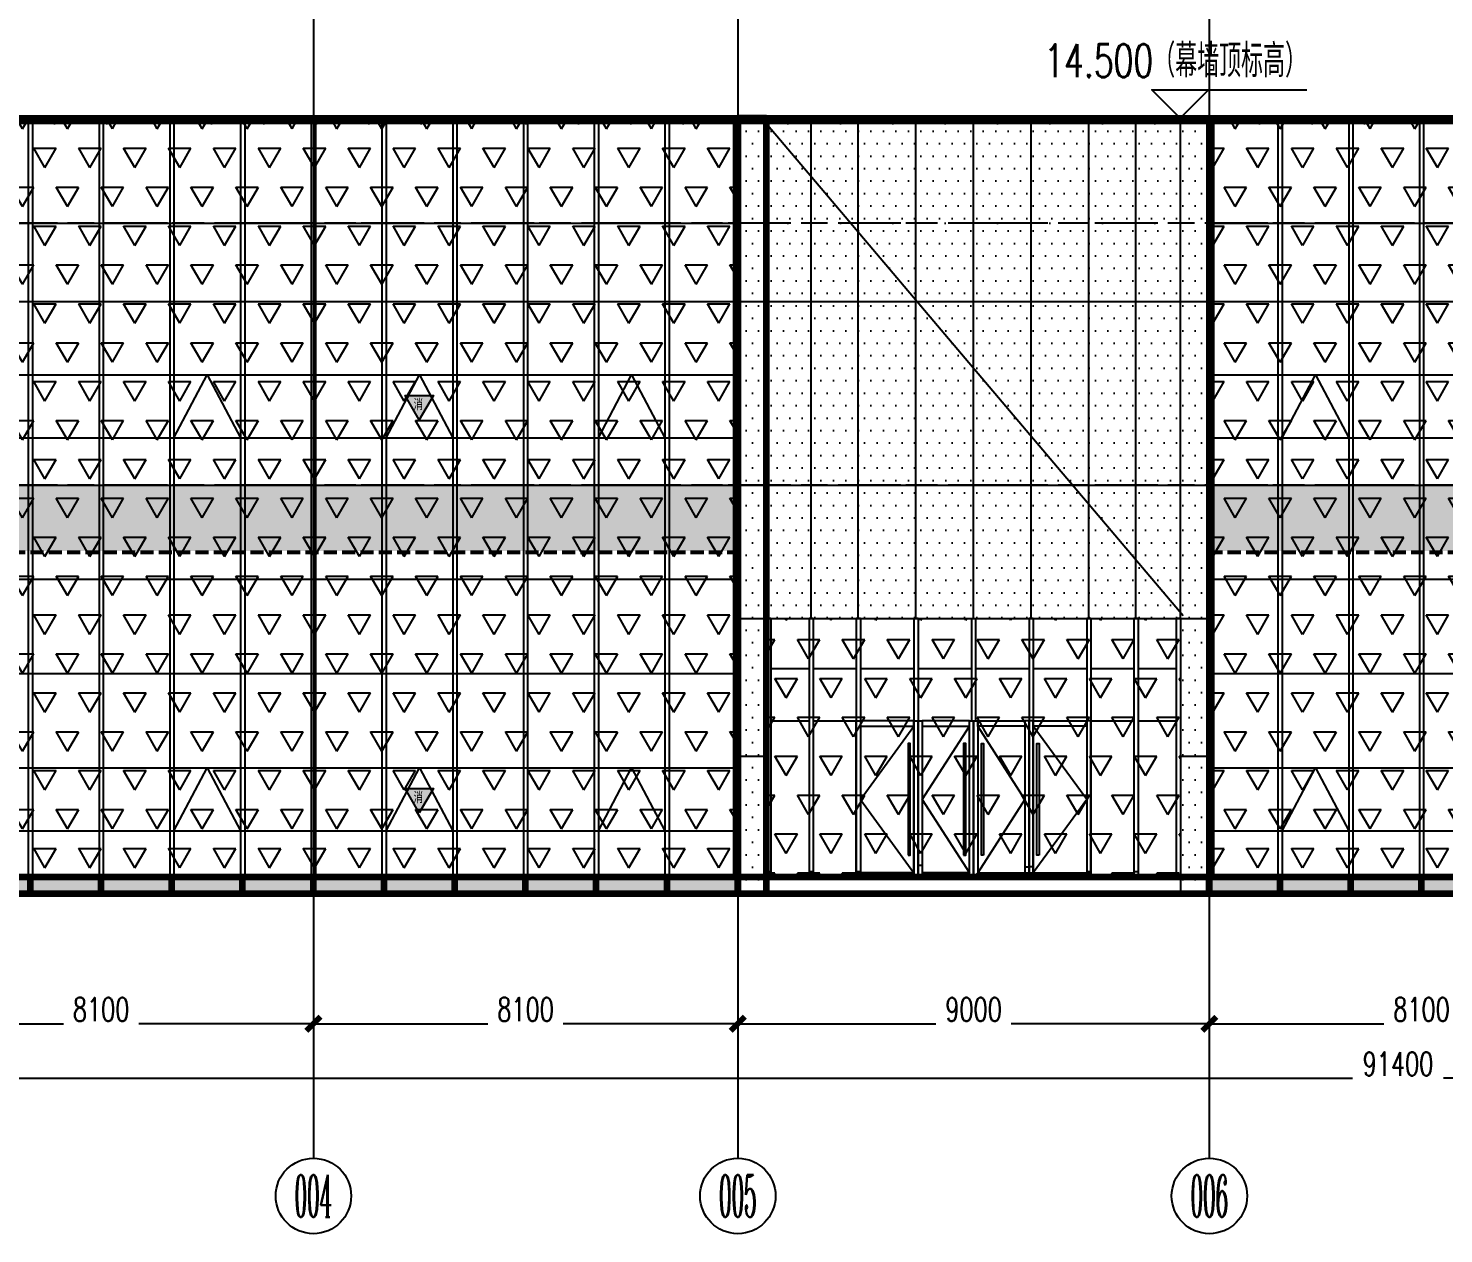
# Model space of a CAD drawing. Extents: x -2072575 to 87763, y -155913 to 742026.
# Drawn here: x -2011481 to -1984468, y 548058 to 571064 of the extents above; entities that cross this region are included whole.
import ezdxf
from ezdxf.enums import TextEntityAlignment as Align

# ---------------------------------------------------------------- set-up
doc = ezdxf.new("R2010")
doc.units = 0
doc.header["$LTSCALE"] = 1000
for name, pattern in [('__DASH', [0.35, 0.25, -0.1]), ('CENTER', [2, 1.25, -0.25, 0.25, -0.25]), ('DASH', [0.35, 0.25, -0.1]), ('DASHDOT', [1, 0.5, -0.25, 0, -0.25]), ('DOT', [0.25, 0, -0.25]), ('DOTE', [2.42, 2, -0.2, 0.02, -0.2]), ('ZN-DASH', [0.35, 0.25, -0.1])]:
    doc.linetypes.add(name, pattern=pattern)
doc.layers.get('Defpoints').update_dxf_attribs({"color": 210})
for name, color, linetype in [('!ZN1-填充-8', 8, 'Continuous'), ('!ZN1-文字-7', 7, 'Continuous'), ('!ZN1-标注-173', 173, 'Continuous'), ('!ZN3-不锈钢板幕墙-7', 7, 'Continuous'), ('!ZN3-玻璃幕墙-4', 4, 'Continuous'), ('!ZN5-钢材投影-40', 40, 'Continuous'), ('3符号', 3, 'Continuous'), ('3铝板幕墙', 3, 'Continuous'), ('4玻璃幕墙', 4, 'Continuous'), ('A-AXIS-DOTE', 14, 'DOTE'), ('A-AXIS-DP', 126, 'Continuous'), ('A-LIN-V', 9, 'Continuous'), ('A-SFCE', 30, 'Continuous'), ('AS-WALL', 40, 'Continuous'), ('DIM', 173, 'Continuous'), ('DOT', 8, 'DOT'), ('DOTE', 1, 'CENTER'), ('Fill', 8, 'Continuous'), ('IE-填充-JYZS', 7, 'Continuous')]:
    doc.layers.add(name, color=color, linetype=linetype)
doc.layers.add('轮廓线', color=3, linetype='Continuous', lineweight=211)
doc.styles.add('_TCH_AXIS', font='COMPLEX', dxfattribs={"bigfont": 'GBCBIG'})
doc.styles.add('DHTEXT-1', font='romans.shx', dxfattribs={"width": 0.7, "bigfont": 'chinese.shx'})
doc.styles.add('卓越符号', font='ROMANS.shx', dxfattribs={"width": 0.7, "bigfont": 'CHINESE.shx'})
doc.styles.add('样式 1', font='romans.shx', dxfattribs={"width": 0.7, "bigfont": 'chinese.shx'})
doc.dimstyles.new('ZN180', dxfattribs={"dimscale": 180, "dimtxt": 2.5, "dimasz": 1.5, "dimexe": 1, "dimexo": 2, "dimgap": 0.9, "dimtad": 1, "dimdec": 0, "dimdsep": 46, "dimtxsty": 'DHTEXT-1', "dimblk": 'ARCHTICK', "dimcen": 2.5, "dimclrd": 173, "dimclre": 173, "dimclrt": 7, "dimazin": 2, "dimtfac": 1, "dimtdec": 0, "dimtix": 1, "dimtmove": 2, "dimatfit": 3, "dimfxl": 0, "dimarcsym": 0})
pattern_1 = [(60, (2030341.1, -554847.6), (-428.62485, 742.4002), [428.625, -428.625]), (120, (2030341.1, -554847.6), (-857.24985, 9e-05), [428.625, -428.625]), (0, (2030126.8, -554476.4), (428.625, 742.4001), [428.625, -428.625])]
pattern_2 = [(0, (2030341.1, -554847.57), (119.0625, 238.125), [0, -238.125])]

# ---------------------------------------------------------------- blocks, each defined once
blk = doc.blocks.new('_ArchTick')
at = {"color": 0, "linetype": 'ByBlock', "const_width": 0.4}
blk.add_lwpolyline([(-0.5, -0.5), (0.5, 0.5)], dxfattribs=at)
blk = doc.blocks.new('*D33')
at = {"layer": 'Defpoints', "color": 0, "ltscale": 1800, "transparency": 16777216}
for p in [(16200, -1577), (24300, -1577), (24300, -2784)]:
    blk.add_point(p, dxfattribs=at)
at = {"layer": 'DIM', "color": 173, "linetype": 'ByBlock', "lineweight": -2, "ltscale": 1800, "transparency": 16777216}
for p, q in [((16200, -1937), (16200, -2964)), ((24300, -1937), (24300, -2964)), ((16200, -2784), (19533, -2784)), ((24300, -2784), (20967, -2784))]:
    blk.add_line(p, q, dxfattribs=at)
at = {"layer": 'DIM', "color": 173, "lineweight": -2, "ltscale": 1800, "transparency": 16777216, "xscale": 270, "yscale": 270, "zscale": 270, "rotation": 180}
blk.add_blockref('_ArchTick', (16200, -2784), dxfattribs=at)
at = {"layer": 'DIM', "color": 173, "lineweight": -2, "ltscale": 1800, "transparency": 16777216, "xscale": 270, "yscale": 270, "zscale": 270}
blk.add_blockref('_ArchTick', (24300, -2784), dxfattribs=at)
at = {"layer": 'DIM', "color": 7, "ltscale": 1800, "transparency": 16777216, "insert": (20250, -2509), "char_height": 450, "attachment_point": 5, "style": 'DHTEXT-1'}
blk.add_mtext('8100', dxfattribs=at)
blk = doc.blocks.new('*D34')
at = {"layer": 'Defpoints', "color": 0, "ltscale": 1800, "transparency": 16777216}
for p in [(24300, -1577), (32400, -1577), (32400, -2784)]:
    blk.add_point(p, dxfattribs=at)
at = {"layer": 'DIM', "color": 173, "linetype": 'ByBlock', "lineweight": -2, "ltscale": 1800, "transparency": 16777216}
for p, q in [((24300, -1937), (24300, -2964)), ((32400, -1937), (32400, -2964)), ((24300, -2784), (27633, -2784)), ((32400, -2784), (29067, -2784))]:
    blk.add_line(p, q, dxfattribs=at)
at = {"layer": 'DIM', "color": 173, "lineweight": -2, "ltscale": 1800, "transparency": 16777216, "xscale": 270, "yscale": 270, "zscale": 270, "rotation": 180}
blk.add_blockref('_ArchTick', (24300, -2784), dxfattribs=at)
at = {"layer": 'DIM', "color": 173, "lineweight": -2, "ltscale": 1800, "transparency": 16777216, "xscale": 270, "yscale": 270, "zscale": 270}
blk.add_blockref('_ArchTick', (32400, -2784), dxfattribs=at)
at = {"layer": 'DIM', "color": 7, "ltscale": 1800, "transparency": 16777216, "insert": (28350, -2509), "char_height": 450, "attachment_point": 5, "style": 'DHTEXT-1'}
blk.add_mtext('8100', dxfattribs=at)
blk = doc.blocks.new('*D35')
at = {"layer": 'Defpoints', "color": 0, "ltscale": 1800, "transparency": 16777216}
for p in [(32400, -1577), (41400, -1577), (41400, -2784)]:
    blk.add_point(p, dxfattribs=at)
at = {"layer": 'DIM', "color": 173, "linetype": 'ByBlock', "lineweight": -2, "ltscale": 1800, "transparency": 16777216}
for p, q in [((32400, -1937), (32400, -2964)), ((41400, -1937), (41400, -2964)), ((32400, -2784), (36183, -2784)), ((41400, -2784), (37617, -2784))]:
    blk.add_line(p, q, dxfattribs=at)
at = {"layer": 'DIM', "color": 173, "lineweight": -2, "ltscale": 1800, "transparency": 16777216, "xscale": 270, "yscale": 270, "zscale": 270, "rotation": 180}
blk.add_blockref('_ArchTick', (32400, -2784), dxfattribs=at)
at = {"layer": 'DIM', "color": 173, "lineweight": -2, "ltscale": 1800, "transparency": 16777216, "xscale": 270, "yscale": 270, "zscale": 270}
blk.add_blockref('_ArchTick', (41400, -2784), dxfattribs=at)
at = {"layer": 'DIM', "color": 7, "ltscale": 1800, "transparency": 16777216, "insert": (36900, -2509), "char_height": 450, "attachment_point": 5, "style": 'DHTEXT-1'}
blk.add_mtext('9000', dxfattribs=at)
blk = doc.blocks.new('*D36')
at = {"layer": 'Defpoints', "color": 0, "ltscale": 1800, "transparency": 16777216}
for p in [(41400, -1577), (49500, -1577), (49500, -2784)]:
    blk.add_point(p, dxfattribs=at)
at = {"layer": 'DIM', "color": 173, "linetype": 'ByBlock', "lineweight": -2, "ltscale": 1800, "transparency": 16777216}
for p, q in [((41400, -1937), (41400, -2964)), ((49500, -1937), (49500, -2964)), ((41400, -2784), (44733, -2784)), ((49500, -2784), (46167, -2784))]:
    blk.add_line(p, q, dxfattribs=at)
at = {"layer": 'DIM', "color": 173, "lineweight": -2, "ltscale": 1800, "transparency": 16777216, "xscale": 270, "yscale": 270, "zscale": 270, "rotation": 180}
blk.add_blockref('_ArchTick', (41400, -2784), dxfattribs=at)
at = {"layer": 'DIM', "color": 173, "lineweight": -2, "ltscale": 1800, "transparency": 16777216, "xscale": 270, "yscale": 270, "zscale": 270}
blk.add_blockref('_ArchTick', (49500, -2784), dxfattribs=at)
at = {"layer": 'DIM', "color": 7, "ltscale": 1800, "transparency": 16777216, "insert": (45450, -2509), "char_height": 450, "attachment_point": 5, "style": 'DHTEXT-1'}
blk.add_mtext('8100', dxfattribs=at)
blk = doc.blocks.new('*D53')
at = {"layer": 'Defpoints', "color": 0, "ltscale": 1800, "transparency": 16777216}
for p in [(-700, -1991), (90700, -1991), (90700, -3824)]:
    blk.add_point(p, dxfattribs=at)
at = {"layer": 'DIM', "color": 173, "linetype": 'ByBlock', "lineweight": -2, "ltscale": 1800, "transparency": 16777216}
for p, q in [((-700, -2351), (-700, -4004)), ((90700, -2351), (90700, -4004)), ((-700, -3824), (44133, -3824)), ((90700, -3824), (45867, -3824))]:
    blk.add_line(p, q, dxfattribs=at)
at = {"layer": 'DIM', "color": 173, "lineweight": -2, "ltscale": 1800, "transparency": 16777216, "xscale": 270, "yscale": 270, "zscale": 270, "rotation": 180}
blk.add_blockref('_ArchTick', (-700, -3824), dxfattribs=at)
at = {"layer": 'DIM', "color": 173, "lineweight": -2, "ltscale": 1800, "transparency": 16777216, "xscale": 270, "yscale": 270, "zscale": 270}
blk.add_blockref('_ArchTick', (90700, -3824), dxfattribs=at)
at = {"layer": 'DIM', "color": 7, "ltscale": 1800, "transparency": 16777216, "insert": (45000, -3549), "char_height": 450, "attachment_point": 5, "style": 'DHTEXT-1'}
blk.add_mtext('91400', dxfattribs=at)
blk = doc.blocks.new('卓越-轴号')
blk.add_circle((0, 0), 4)
at = {"color": 0, "style": '_TCH_AXIS', "width": 1.041667, "flags": 8}
blk.add_attdef('A', text='', height=4.48, dxfattribs=at).set_placement((-2, -2.24), (2, -2.24), align=Align.FIT)
blk = doc.blocks.new('*U226')
at = {"ltscale": 10}
blk.add_line((3.48, 0), (-6.85, 0), dxfattribs=at)
blk.add_lwpolyline([(3, 3), (0, 0), (-3, 3), (13.45, 3)])
at = {"color": 0, "style": '卓越符号', "width": 0.7, "flags": 8}
blk.add_attdef('±0.000', text='', height=3.5, dxfattribs=at).set_placement((13.45, 4.35), align=Align.RIGHT)
blk = doc.blocks.new('34543')
at = {"layer": '4玻璃幕墙', "color": 252}
for p, q in [((-2029417, 531687), (-2029417, 517249)), ((-2029337, 531687), (-2029337, 517249))]:
    blk.add_line(p, q, dxfattribs=at)
blk = doc.blocks.new('20250905084947')
at = {"layer": '!ZN1-填充-8'}
h = blk.add_hatch(dxfattribs=at)
h.set_pattern_fill('TRIANG', color=252, scale=300)
h.set_pattern_definition(pattern_1)
h.paths.add_polyline_path([(0, 14450), (32400, 14450), (32400, 12), (0, 12)])
h = blk.add_hatch(dxfattribs=at)
h.set_pattern_fill('DOTS', color=252, scale=150, style=0)
h.set_pattern_definition(pattern_2)
h.paths.add_polyline_path([(32400, 14500), (32900, 14500), (32950, -300), (32400, -300)])
h = blk.add_hatch(dxfattribs=at)
h.set_pattern_fill('DOTS', color=252, scale=150, style=0)
h.set_pattern_definition(pattern_2)
h.paths.add_polyline_path([(40900, 14500), (32900, 14500), (32900, 4950), (40900, 4950)])
h = blk.add_hatch(dxfattribs=at)
h.set_pattern_fill('DOTS', color=252, scale=150, style=0)
h.set_pattern_definition(pattern_2)
h.paths.add_polyline_path([(40900, 14500), (41400, 14500), (41400, -300), (40850, -300)])
h = blk.add_hatch(dxfattribs=at)
h.set_pattern_fill('TRIANG', color=252, scale=300)
h.set_pattern_definition(pattern_1)
h.paths.add_polyline_path([(41400, 14450), (76500, 14450), (76500, 12), (41400, 12)])
h = blk.add_hatch(color=252, dxfattribs=at)
h.dxf.hatch_style = 1
h.paths.add_polyline_path([(26323, 8741), (26053, 9208), (26593, 9208)])
at = {"layer": '!ZN1-填充-8', "ltscale": 0.5}
h = blk.add_hatch(dxfattribs=at)
h.set_pattern_fill('石膏板', color=252, scale=80)
h.set_pattern_definition([(45, (2030409.06, -554790.2), (-200.000005, 200.000005), [64, -218.84272]), (135, (2030854.32, -554790.2), (-200.000005, -200.000005), [64, -218.84272])])
h.paths.add_polyline_path([(0, 7500), (32400, 7500), (32400, 6240), (0, 6240)])
h = blk.add_hatch(dxfattribs=at)
h.set_pattern_fill('石膏板', color=252, scale=80)
h.set_pattern_definition([(45, (41467.96, 6657.37), (-200, 200), [64, -218.8427]), (135, (41913.22, 6657.37), (-200, -200), [64, -218.8427])])
h.paths.add_polyline_path([(41400, 7500), (76500, 7500), (76500, 6240), (41400, 6240)])
at = {"layer": '!ZN1-填充-8'}
h = blk.add_hatch(dxfattribs=at)
h.set_pattern_fill('TRIANG', color=252, scale=300)
h.set_pattern_definition([(60, (32950, 2e-10), (-428.625, 742.4), [428.625, -428.625]), (120, (32950, 2e-10), (-857.25, 9e-05), [428.625, -428.625]), (0, (32735.7, 371.2), (428.625, 742.4), [428.625, -428.625])])
h.paths.add_polyline_path([(32950, 4950), (40850, 4950), (40850, 0), (32950, 0)])
h = blk.add_hatch(color=252, dxfattribs=at)
h.dxf.hatch_style = 1
h.paths.add_polyline_path([(26323, 1241), (26053, 1708), (26593, 1708)])
h = blk.add_hatch(dxfattribs=at)
h.set_pattern_fill('DOTS', color=252, scale=100, style=0)
h.set_pattern_definition([(0, (80, -300), (79.375, 158.75), [0, -158.75])])
h.paths.add_polyline_path([(80, 12), (32400, 12), (32400, -300), (80, -300)])
h = blk.add_hatch(dxfattribs=at)
h.set_pattern_fill('DOTS', color=252, scale=100, style=0)
h.set_pattern_definition([(0, (2030341.1, -554847.57), (79.375, 158.75), [0, -158.75])])
h.paths.add_polyline_path([(41400, 12), (76500, 12), (76500, -300), (41400, -300)])
at = {"layer": 'IE-填充-JYZS', "ltscale": 10}
h = blk.add_hatch(dxfattribs=at)
h.set_pattern_fill('DOTS', color=252, scale=10)
h.set_pattern_definition([(0, (80, -300), (7.9375, 15.875), [0, -15.875])])
h.paths.add_polyline_path([(-700, 14500), (90700, 14500), (90700, 14450), (-700, 14450)])
at = {"layer": '!ZN3-不锈钢板幕墙-7', "color": 252, "ltscale": 10}
for points in [[(35650, 435), (35690, 435), (35690, 2565), (35650, 2565)], [(36710, 435), (36750, 435), (36750, 2565), (36710, 2565)], [(37090, 435), (37050, 435), (37050, 2565), (37090, 2565)], [(38150, 435), (38110, 435), (38110, 2565), (38150, 2565)]]:
    blk.add_lwpolyline(points, close=True, dxfattribs=at)
at = {"layer": '!ZN3-玻璃幕墙-4', "color": 252, "linetype": 'ZN-DASH', "ltscale": 500}
for p, q in [((34740, 1500), (35760, 2900)), ((35920, 1500), (36820, 2900)), ((37880, 1500), (36980, 2900)), ((39060, 1500), (38040, 2900))]:
    blk.add_line(p, q, dxfattribs=at)
at = {"layer": '!ZN3-玻璃幕墙-4', "color": 252, "ltscale": 10}
for p, q in [((34740, 1500), (35760, 100)), ((35920, 1500), (36820, 100)), ((37880, 1500), (36980, 100)), ((39060, 1500), (38040, 100))]:
    blk.add_line(p, q, dxfattribs=at)
for points in [[(21640, 8400), (22275, 9600), (22910, 8400)], [(25690, 8400), (26325, 9600), (26960, 8400)], [(29740, 8400), (30375, 9600), (31010, 8400)], [(42790, 8400), (43425, 9600), (44060, 8400)], [(21640, 900), (22275, 2100), (22910, 900)], [(25690, 900), (26325, 2100), (26960, 900)], [(29740, 900), (30375, 2100), (31010, 900)], [(42790, 900), (43425, 2100), (44060, 900)]]:
    blk.add_lwpolyline(points, dxfattribs=at)
for points in [[(34740, 0), (34660, 0), (34660, 3000), (34740, 3000)], [(34740, 2900), (35760, 2900), (35760, 3000), (34740, 3000)], [(35840, 0), (35760, 0), (35760, 3000), (35840, 3000)], [(35920, 0), (35840, 0), (35840, 3000), (35920, 3000)], [(35920, 2900), (36820, 2900), (36820, 3000), (35920, 3000)], [(36900, 0), (36820, 0), (36820, 3000), (36900, 3000)], [(36980, 0), (36900, 0), (36900, 3000), (36980, 3000)], [(37880, 2900), (36980, 2900), (36980, 3000), (37880, 3000)], [(37880, 0), (37960, 0), (37960, 3000), (37880, 3000)], [(37960, 0), (38040, 0), (38040, 3000), (37960, 3000)], [(39060, 2900), (38040, 2900), (38040, 3000), (39060, 3000)], [(39060, 0), (39140, 0), (39140, 3000), (39060, 3000)], [(34740, 0), (35760, 0), (35760, 100), (34740, 100)], [(35920, 0), (36820, 0), (36820, 100), (35920, 100)], [(37880, 0), (36980, 0), (36980, 100), (37880, 100)], [(39060, 0), (38040, 0), (38040, 100), (39060, 100)]]:
    blk.add_lwpolyline(points, close=True, dxfattribs=at)
at = {"layer": '!ZN5-钢材投影-40', "color": 252, "linetype": 'DASH'}
for p, q in [((0, 6240), (32400, 6240)), ((41400, 6240), (76500, 6240)), ((0, 6200), (32400, 6200)), ((41400, 6200), (76500, 6200))]:
    blk.add_line(p, q, dxfattribs=at)
at = {"layer": '3铝板幕墙', "color": 252, "ltscale": 10}
for p, q in [((32400, -300), (32400, 14500)), ((32950, 4950), (32950, 14500)), ((33800, 4950), (33800, 14500)), ((34700, 4950), (34700, 14500)), ((35800, 4950), (35800, 14500)), ((36900, 4950), (36900, 14500)), ((38000, 4950), (38000, 14500)), ((39100, 4950), (39100, 14500)), ((40000, 4950), (40000, 14500)), ((40850, 4950), (40850, 14500)), ((41400, 4950), (41400, 14500)), ((32400, 11000), (41400, 11000)), ((32400, 7500), (41400, 7500)), ((32400, 4950), (41400, 4950)), ((32950, 4950), (32950, -300)), ((40850, 4950), (40850, -300)), ((32400, 2325), (32950, 2325)), ((40850, 2325), (41400, 2325))]:
    blk.add_line(p, q, dxfattribs=at)
at = {"layer": '4玻璃幕墙', "color": 252, "ltscale": 10}
for p, q in [((32320, 14450), (32320, 12)), ((32400, 14450), (32400, -300)), ((41480, 14450), (41480, 12)), ((32950, 4950), (32950, 0)), ((33030, 4950), (32950, 4950)), ((32950, 4950), (40850, 4950)), ((33030, 4950), (33030, 0)), ((33760, 4950), (33760, 0)), ((33840, 4950), (33760, 4950)), ((33840, 4950), (33840, 0)), ((34660, 4950), (34660, 0)), ((34740, 4950), (34660, 4950)), ((34740, 4950), (34740, 0)), ((35760, 4950), (35760, 0)), ((35840, 4950), (35760, 4950)), ((35840, 4950), (35840, 0)), ((36860, 4950), (36860, 3000)), ((36940, 4950), (36940, 3000)), ((37960, 4950), (37960, 0)), ((38040, 4950), (37960, 4950)), ((38040, 4950), (38040, 0)), ((39060, 4950), (39060, 0)), ((39140, 4950), (39060, 4950)), ((39140, 4950), (39140, 0)), ((39960, 4950), (39960, 0)), ((40040, 4950), (39960, 4950)), ((40040, 4950), (40040, 0)), ((40770, 4950), (40770, 0)), ((40850, 4950), (40770, 4950)), ((40850, 4950), (40850, 0)), ((33030, 4000), (33760, 4000)), ((33840, 4000), (34660, 4000)), ((34740, 4000), (35760, 4000)), ((35840, 4000), (36860, 4000)), ((36940, 4000), (37960, 4000)), ((38040, 4000), (39060, 4000)), ((39140, 4000), (39960, 4000)), ((40040, 4000), (40770, 4000)), ((33030, 3000), (33760, 3000)), ((33840, 3000), (34660, 3000)), ((39140, 3000), (39960, 3000)), ((40040, 3000), (40770, 3000)), ((32950, 0), (40850, 0))]:
    blk.add_line(p, q, dxfattribs=at)
at = {"layer": '4玻璃幕墙', "color": 252}
for p, q in [((0, 12500), (32400, 12500)), ((41400, 12500), (76500, 12500)), ((0, 11000), (32400, 11000)), ((41400, 11000), (76500, 11000)), ((0, 9600), (32400, 9600)), ((41400, 9600), (76500, 9600)), ((0, 8400), (32400, 8400)), ((41400, 8400), (76500, 8400)), ((0, 7500), (32400, 7500)), ((41400, 7500), (76500, 7500)), ((0, 5700), (32400, 5700)), ((41400, 5700), (76500, 5700)), ((0, 3900), (32400, 3900)), ((41400, 3900), (76500, 3900)), ((0, 2100), (32400, 2100)), ((41400, 2100), (76500, 2100)), ((0, 900), (32400, 900)), ((41400, 900), (76500, 900))]:
    blk.add_line(p, q, dxfattribs=at)
at = {"layer": 'A-LIN-V', "color": 252}
for p, q in [((-700, 14500), (90700, 14500)), ((-700, 14450), (90700, 14450)), ((32400, 14450), (32400, -300)), ((41400, 14350), (41400, -300))]:
    blk.add_line(p, q, dxfattribs=at)
at = {"layer": 'A-SFCE', "color": 252}
blk.add_line((40900, 5000), (32900, 14450), dxfattribs=at)
at = {"layer": 'Fill'}
for p, q in [((33030, 119), (32950, 119)), ((33840, 119), (33760, 119)), ((40040, 119), (39960, 119))]:
    blk.add_line(p, q, dxfattribs=at)
at = {"layer": 'Fill', "color": 252}
for p, q in [((34740, 119), (34660, 119)), ((35840, 242), (35920, 242)), ((37960, 204), (37880, 204)), ((38040, 212), (37960, 212)), ((39140, 119), (39060, 119))]:
    blk.add_line(p, q, dxfattribs=at)
at = {"layer": '轮廓线', "color": 252, "ltscale": 10}
for p, q in [((-700, 14500), (90700, 14500)), ((-700, 14450), (90700, 14450)), ((18900, 14450), (18900, 14500)), ((20250, 14450), (20250, 14500)), ((21600, 14450), (21600, 14500)), ((22950, 14450), (22950, 14500)), ((24300, 14450), (24300, 14500)), ((25650, 14450), (25650, 14500)), ((27000, 14450), (27000, 14500)), ((28350, 14450), (28350, 14500)), ((29700, 14450), (29700, 14500)), ((31050, 14450), (31050, 14500)), ((32400, 14450), (32400, 14500)), ((41400, 14450), (41400, 14500)), ((41400, 14450), (41400, -300)), ((42750, 14450), (42750, 14500)), ((44100, 14450), (44100, 14500)), ((45450, 14450), (45450, 14500)), ((76500, 12), (80, 12)), ((18900, -300), (18900, 12)), ((20250, -300), (20250, 12)), ((21600, -300), (21600, 12)), ((22950, -300), (22950, 12)), ((24300, -300), (24300, 12)), ((25650, -300), (25650, 12)), ((27000, -300), (27000, 12)), ((28350, -300), (28350, 12)), ((29700, -300), (29700, 12)), ((31050, -300), (31050, 12)), ((32400, -300), (32400, 12)), ((41400, -300), (41400, 12)), ((42750, -300), (42750, 12)), ((44100, -300), (44100, 12)), ((45450, -300), (45450, 12)), ((-700, -300), (90700, -300))]:
    blk.add_line(p, q, dxfattribs=at)
at = {"layer": '轮廓线', "color": 252, "ltscale": 10, "const_width": 20}
blk.add_lwpolyline([(32950, 14400), (32950, 14500), (32400, 14500), (32400, -300), (32950, -300)], close=True, dxfattribs=at)
at = {"layer": '轮廓线', "color": 252, "ltscale": 10}
blk.add_lwpolyline([(32950, 14500), (32400, 14500), (32400, -300), (32950, -300), (32950, 14500)], dxfattribs=at)
at = {"layer": '轮廓线', "color": 252}
blk.add_lwpolyline([(32950, 14400), (32942, 14400), (32950, 14391)], close=True, dxfattribs=at)
at = {"layer": '轮廓线', "color": 252, "ltscale": 10, "const_width": 20}
blk.add_lwpolyline([(41400, 14500), (40850, 14500), (40850, -300), (41400, -300), (41400, 14500)], dxfattribs=at)
at = {"layer": 'A-LIN-V', "color": 252}
for p in [(2048277, -517237), (2049627, -517237), (2050977, -517237), (2052327, -517237), (2053677, -517237), (2055027, -517237), (2056377, -517237), (2057727, -517237), (2059077, -517237), (2060427, -517237)]:
    blk.add_blockref('34543', p, dxfattribs=at)
at = {"layer": 'A-LIN-V', "color": 252, "xscale": -1}
for p in [(-1986627, -517237), (-1985277, -517237), (-1983927, -517237)]:
    blk.add_blockref('34543', p, dxfattribs=at)
blk = doc.blocks.new('20250821111538')
at = {"layer": 'A-AXIS-DOTE', "linetype": '__DASH', "ltscale": 2}
blk.add_line((97115, 14400), (-5373.1, 14400), dxfattribs=at)
at = {"layer": 'DOT', "linetype": 'DASHDOT'}
for p, q in [((97115, 14400), (-5373.1, 14400)), ((97115, 12500), (-5373.1, 12500)), ((97115, 7500), (-5373.1, 7500)), ((97115, 0), (-5373.1, 0))]:
    blk.add_line(p, q, dxfattribs=at)
at = {"layer": 'DOTE', "ltscale": 180}
for p, q in [((24300, 18985.3), (24300, -5350)), ((32400, 18985.3), (32400, -5350)), ((32400, 18985.3), (32400, -5350)), ((41400, 18985.3), (41400, -5350)), ((41400, 18985.3), (41400, -5350))]:
    blk.add_line(p, q, dxfattribs=at)
at = {"layer": '3符号', "color": 7}
ref = blk.add_blockref('*U226', (40842, 14500), dxfattribs=dict(at, xscale=180, yscale=180, zscale=180))
ref.add_attrib('±0.000', '14.500（幕墙顶标高）', dxfattribs={"layer": '0', "color": 0, "height": 630, "style": '卓越符号', "width": 0.7}).set_placement((43263, 15283), align=Align.RIGHT)
ref = blk.add_blockref('卓越-轴号', (24301.1, -6070), dxfattribs=dict(at, xscale=180, yscale=180, zscale=180))
ref.add_attrib('A', '004', dxfattribs={"layer": '0', "color": 0, "height": 806.4, "style": '_TCH_AXIS', "width": 0.334821}).set_placement((23941.1, -6473.2), (24661.1, -6473.2), align=Align.FIT)
ref = blk.add_blockref('卓越-轴号', (32401.1, -6070), dxfattribs=dict(at, xscale=180, yscale=180, zscale=180))
ref.add_attrib('A', '005', dxfattribs={"layer": '0', "color": 0, "height": 806.4, "style": '_TCH_AXIS', "width": 0.347222}).set_placement((32041.1, -6473.2), (32761.1, -6473.2), align=Align.FIT)
ref = blk.add_blockref('卓越-轴号', (41401.1, -6070), dxfattribs=dict(at, xscale=180, yscale=180, zscale=180))
ref.add_attrib('A', '006', dxfattribs={"layer": '0', "color": 0, "height": 806.4, "style": '_TCH_AXIS', "width": 0.347222}).set_placement((41041.1, -6473.2), (41761.1, -6473.2), align=Align.FIT)
at = {"layer": 'DIM', "ltscale": 1800}
for base, p1, p2, picture, middle in [((24300, -2784.1), (16200, -1577.5), (24300, -1577.5), '*D33', (20250, -2509.1)), ((32400, -2784.1), (24300, -1577.5), (32400, -1577.5), '*D34', (28350, -2509.1)), ((41400, -2784.1), (32400, -1577.5), (41400, -1577.5), '*D35', (36900, -2509.1)), ((49500, -2784.1), (41400, -1577.5), (49500, -1577.5), '*D36', (45450, -2509.1)), ((90700, -3824.1), (-700, -1991.4), (90700, -1991.4), '*D53', (45000, -3549.1))]:
    dim = blk.add_linear_dim(base=base, p1=p1, p2=p2, angle=0, dimstyle='ZN180', dxfattribs=at)
    dim.commit()
    dim.dimension.update_dxf_attribs({"geometry": picture, "text_midpoint": middle, "dimtype": 129})

msp = doc.modelspace()

# ---------------------------------------------------------------- linework, layer by layer
at = {"layer": 'A-AXIS-DOTE'}
for p, q in [((-2006041.1, 573832.9), (-2006041.1, 549497.6)), ((-1988941.1, 573832.9), (-1988941.1, 549497.6)), ((-1988941.1, 573832.9), (-1988941.1, 549497.6)), ((-1997941.1, 569347.6), (-1997941.1, 549497.6)), ((-1997941.1, 569347.6), (-1997941.1, 549497.6))]:
    msp.add_line(p, q, dxfattribs=at)
at = {"layer": 'A-AXIS-DOTE', "linetype": '__DASH', "ltscale": 2}
for p, q in [((-1933226.1, 569247.6), (-2035714.2, 569247.6)), ((-1933226.1, 567347.6), (-2035714.2, 567347.6)), ((-1933226.1, 562347.6), (-2035714.2, 562347.6)), ((-1933226.1, 554847.6), (-2035714.2, 554847.6))]:
    msp.add_line(p, q, dxfattribs=at)
at = {"layer": 'AS-WALL'}
msp.add_line((-2035244.2, 554547.6), (-1932544.2, 554547.6), dxfattribs=at)

# ---------------------------------------------------------------- wipeouts: each hides what was drawn before it
at = {"color": 252}
for points in [[(-2004018.4, 563588.3), (-2004288.4, 564055.9), (-2003748.4, 564055.9)], [(-2004018.4, 556088.3), (-2004288.4, 556555.9), (-2003748.4, 556555.9)]]:
    msp.add_wipeout(points, dxfattribs=at).dxf.layer = '!ZN1-标注-173'

# ---------------------------------------------------------------- next in the draw order: linework, layer by layer
at = {"layer": '!ZN1-标注-173', "color": 252}
for points in [[(-2004018.4, 563588.3), (-2004288.4, 564055.9), (-2003748.4, 564055.9)], [(-2004018.4, 556088.3), (-2004288.4, 556555.9), (-2003748.4, 556555.9)]]:
    msp.add_lwpolyline(points, close=True, dxfattribs=at)

# ---------------------------------------------------------------- next in the draw order: block references
at = {"layer": '3铝板幕墙', "ltscale": 1000}
msp.add_blockref('20250905084947', (-2030341.1, 554847.6), dxfattribs=at)
at = {"layer": 'A-AXIS-DP', "ltscale": 2800}
msp.add_blockref('20250821111538', (-2030341.1, 554847.6), dxfattribs=at)

# ---------------------------------------------------------------- next in the draw order: texts
at = {"layer": '!ZN1-文字-7', "color": 252, "ltscale": 1.5, "style": '样式 1', "width": 0.7}
for p in [(-2004129.3, 563882.6), (-2004129.3, 556382.6)]:
    msp.add_text('消', height=216, dxfattribs=at).set_placement(p, align=Align.MIDDLE_LEFT)

doc.saveas('drawing.dxf')
